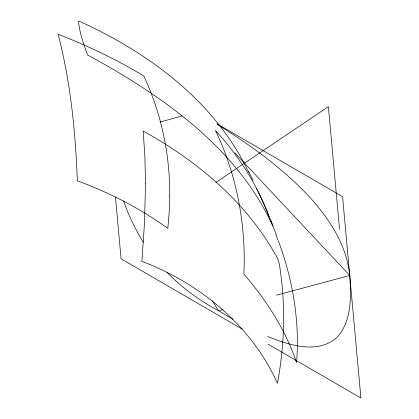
<?xml version="1.0" encoding="UTF-8"?>
<svg xmlns="http://www.w3.org/2000/svg" width="419" height="419" viewBox="0 0 419 419"><rect width="100%" height="100%" fill="white"/><g stroke="black" fill="none" stroke-linecap="round" stroke-linejoin="round"><path stroke-width="0.63" d="M215.953 182.427L328.381 106.636L339.537 229.209M160.079 122.097L182.024 115.911M222.96 309.583L218.545 310.772C199.591 300.564 181.94 287.816 166.972 272.298M276.577 295.159L349.75 275.477C346.702 244.471 328.554 217.435 307.834 195.175C281.348 167.317 249.886 144.749 217.388 124.469M267.715 336.572C288.869 344.905 316.853 354.511 336.525 337.897C352.133 321.378 351.096 296.589 349.75 275.477L234.881 152.872M217 123.783L342.569 196.689L360.906 398.05L268.144 344.193M242.124 329.083L121.081 258.806L115.445 196.867M232.964 319.236L218.545 310.772L212.339 300.8M143.371 242.219L142.659 241.155C134.981 228.481 128.408 215.094 123.636 201.052M256.606 188.723L256.837 189.179M248.436 171.224L253.097 180.479M257.072 189.639L257.303 190.095M257.879 191.237L258.104 191.698M258.334 192.153L258.565 192.614M258.675 192.845L259.921 195.38M260.037 195.615L266.84 210.663L272.879 226.113C236.882 147.341 161.435 95.118 87.613 54.989C84.664 47.185 81.92 39.276 80.081 31.132C79.484 28.377 79.008 25.596 78.688 22.799C78.709 22.024 78.007 20.18 79.453 21.364C83.528 23.165 87.571 25.046 91.583 26.984C99.78 30.959 107.851 35.18 115.796 39.632C170.449 70.188 220.446 113.523 247.865 170.779M248.195 171.476L248.525 172.172M270.716 220.237L276.142 234.315M275.875 234.472L277.902 239.715M268.453 215.151C256.737 183.8 238.202 155.219 215.586 130.644C236.782 175.116 246.194 224.903 243.853 274.057C266.311 300.208 285.549 329.732 296.568 362.582C299.894 321.273 292.818 279.457 278.3 240.763M268.747 215.942L269.035 216.733M269.611 218.32L269.894 219.111M145.503 183.25L144.555 222.002L141.9 261.33C199.947 283.364 251.788 325.972 277.436 383.327C282.118 358.187 284.223 332.545 283.454 306.97C283.092 295.076 282.102 283.192 280.411 271.412C279.672 265.201 278.782 258.963 274.964 253.794C271.968 248.477 268.778 243.271 265.395 238.191C234.802 192.625 190.907 157.444 143.198 131.079L144.911 157.088L145.503 183.25M169.732 195.306L169.187 212.632L167.815 228.35C140.098 208.337 109.401 192.614 77.347 180.825C75.446 131.556 70.602 82.087 58.094 34.274C87.812 45.744 116.629 59.582 143.885 76.08C161.247 113.256 169.967 154.302 169.732 195.306"/></g></svg>
